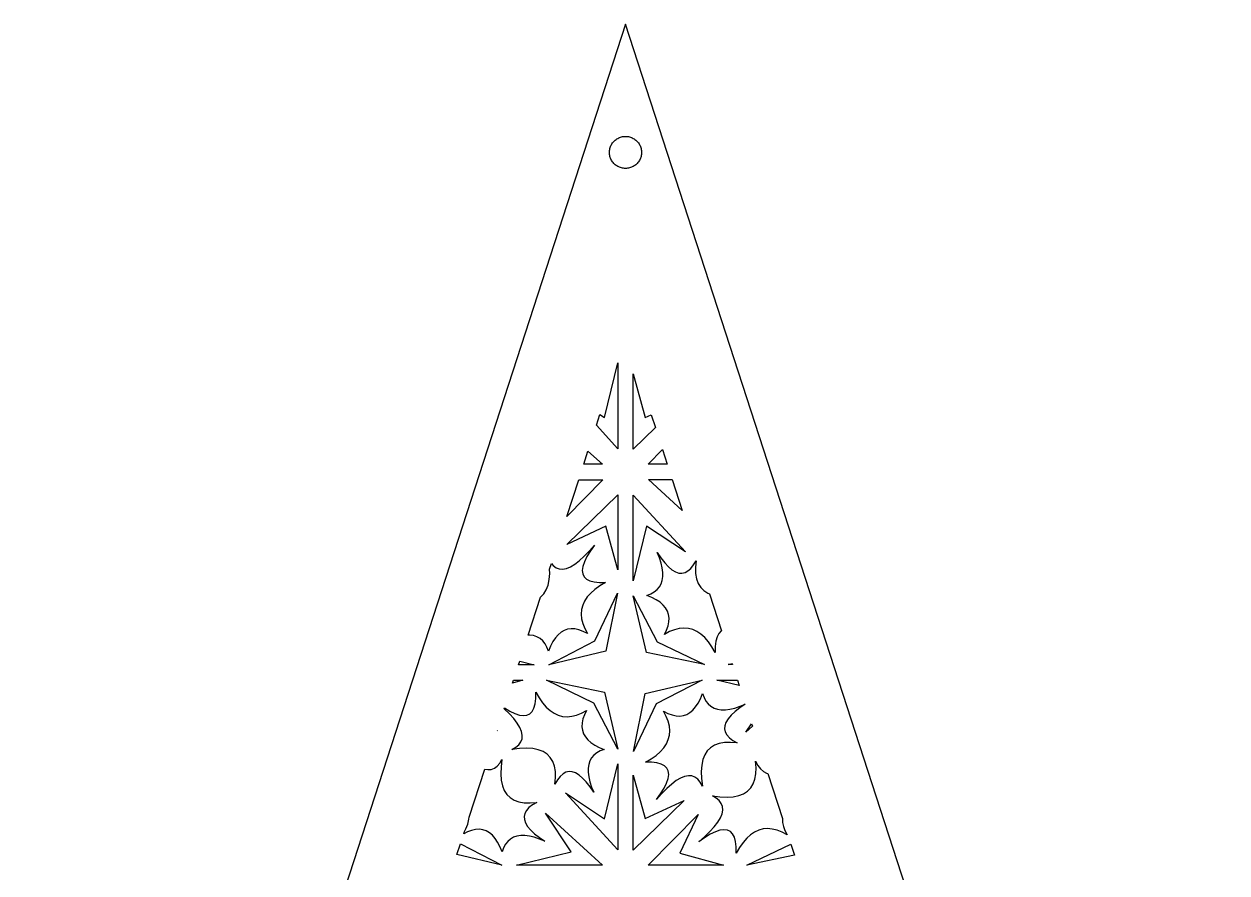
# Model space of a CAD drawing. Header units: metres. Extents: x -75 to 75, y 0 to 231.
# Drawn here: x -75 to 75, y 125 to 230.8 of the extents above; entities that cross this region are included whole.
import ezdxf

# ---------------------------------------------------------------- set-up
doc = ezdxf.new("R2010")
doc.units = ezdxf.units.M

msp = doc.modelspace()

# ---------------------------------------------------------------- linework, layer by layer
for p, q in [((0, 230.826), (-75, 0)), ((75, 0), (0, 230.826)), ((-1.68864, 215.898), (-1.61803, 216.002)), ((-1.61803, 216.002), (-1.54102, 216.101)), ((-1.54102, 216.101), (-1.45793, 216.195)), ((-1.45793, 216.195), (-1.36908, 216.284)), ((-1.36908, 216.284), (-1.27484, 216.367)), ((-1.27484, 216.367), (-1.17557, 216.444)), ((-1.17557, 216.444), (-1.07164, 216.515)), ((-1.07164, 216.515), (-0.9635, 216.579)), ((-0.9635, 216.579), (-0.85155, 216.636)), ((-0.85155, 216.636), (-0.73624, 216.686)), ((-0.73624, 216.686), (-0.61803, 216.728)), ((-0.61803, 216.728), (-0.49738, 216.763)), ((-0.49738, 216.763), (-0.37476, 216.791)), ((-0.37476, 216.791), (-0.25066, 216.81)), ((-0.25066, 216.81), (-0.12558, 216.822)), ((-0.12558, 216.822), (0, 216.826)), ((0, 216.826), (0.12558, 216.822)), ((0.12558, 216.822), (0.25066, 216.81)), ((0.25066, 216.81), (0.37476, 216.791)), ((0.37476, 216.791), (0.49738, 216.763)), ((0.49738, 216.763), (0.61803, 216.728)), ((0.61803, 216.728), (0.73624, 216.686)), ((0.73624, 216.686), (0.85155, 216.636)), ((0.85155, 216.636), (0.9635, 216.579)), ((0.9635, 216.579), (1.07164, 216.515)), ((1.07164, 216.515), (1.17557, 216.444)), ((1.17557, 216.444), (1.27484, 216.367)), ((1.27484, 216.367), (1.36908, 216.284)), ((1.36908, 216.284), (1.45793, 216.195)), ((1.45793, 216.195), (1.54102, 216.101)), ((1.54102, 216.101), (1.61803, 216.002)), ((1.61803, 216.002), (1.68864, 215.898)), ((-2, 214.826), (-1.99605, 214.952)), ((-1.99605, 214.701), (-2, 214.826)), ((-1.99605, 214.952), (-1.98422, 215.077)), ((-1.98422, 214.576), (-1.99605, 214.701)), ((-1.98422, 215.077), (-1.96457, 215.201)), ((-1.96457, 214.451), (-1.98422, 214.576)), ((-1.96457, 215.201), (-1.93716, 215.324)), ((-1.93716, 215.324), (-1.9021, 215.444)), ((-1.9021, 215.444), (-1.85954, 215.562)), ((-1.85954, 215.562), (-1.80965, 215.678)), ((-1.80965, 215.678), (-1.75261, 215.79)), ((-1.75261, 215.79), (-1.68864, 215.898)), ((1.68864, 215.898), (1.75261, 215.79)), ((1.75261, 215.79), (1.80965, 215.678)), ((1.80965, 215.678), (1.85954, 215.562)), ((1.85954, 215.562), (1.9021, 215.444)), ((1.9021, 215.444), (1.93716, 215.324)), ((1.93716, 215.324), (1.96457, 215.201)), ((1.96457, 215.201), (1.98422, 215.077)), ((1.98422, 214.576), (1.96457, 214.451)), ((1.98422, 215.077), (1.99605, 214.952)), ((1.99605, 214.701), (1.98422, 214.576)), ((1.99605, 214.952), (2, 214.826)), ((2, 214.826), (1.99605, 214.701)), ((-1.93716, 214.329), (-1.96457, 214.451)), ((-1.9021, 214.208), (-1.93716, 214.329)), ((-1.85954, 214.09), (-1.9021, 214.208)), ((-1.80965, 213.975), (-1.85954, 214.09)), ((-1.75261, 213.863), (-1.80965, 213.975)), ((-1.68864, 213.755), (-1.75261, 213.863)), ((-1.61803, 213.651), (-1.68864, 213.755)), ((-1.54102, 213.551), (-1.61803, 213.651)), ((-1.45793, 213.457), (-1.54102, 213.551)), ((-1.36908, 213.368), (-1.45793, 213.457)), ((-1.27484, 213.285), (-1.36908, 213.368)), ((-1.17557, 213.208), (-1.27484, 213.285)), ((-1.07164, 213.138), (-1.17557, 213.208)), ((-0.9635, 213.074), (-1.07164, 213.138)), ((-0.85155, 213.017), (-0.9635, 213.074)), ((-0.73624, 212.967), (-0.85155, 213.017)), ((0.85155, 213.017), (0.73624, 212.967)), ((0.9635, 213.074), (0.85155, 213.017)), ((1.07164, 213.138), (0.9635, 213.074)), ((1.17557, 213.208), (1.07164, 213.138)), ((1.27484, 213.285), (1.17557, 213.208)), ((1.36908, 213.368), (1.27484, 213.285)), ((1.45793, 213.457), (1.36908, 213.368)), ((1.54102, 213.551), (1.45793, 213.457)), ((1.61803, 213.651), (1.54102, 213.551)), ((1.68864, 213.755), (1.61803, 213.651)), ((1.75261, 213.863), (1.68864, 213.755)), ((1.80965, 213.975), (1.75261, 213.863)), ((1.85954, 214.09), (1.80965, 213.975)), ((1.9021, 214.208), (1.85954, 214.09)), ((1.93716, 214.329), (1.9021, 214.208)), ((1.96457, 214.451), (1.93716, 214.329)), ((-0.61803, 212.924), (-0.73624, 212.967)), ((-0.49738, 212.889), (-0.61803, 212.924)), ((-0.37476, 212.862), (-0.49738, 212.889)), ((-0.25066, 212.842), (-0.37476, 212.862)), ((-0.12558, 212.83), (-0.25066, 212.842)), ((0, 212.826), (-0.12558, 212.83)), ((0.12558, 212.83), (0, 212.826)), ((0.25066, 212.842), (0.12558, 212.83)), ((0.37476, 212.862), (0.25066, 212.842)), ((0.49738, 212.889), (0.37476, 212.862)), ((0.61803, 212.924), (0.49738, 212.889)), ((0.73624, 212.967), (0.61803, 212.924)), ((-2.63138, 181.759), (-0.95215, 188.605)), ((-0.95215, 188.605), (-0.95215, 177.886)), ((0.97427, 187.203), (2.45819, 181.782)), ((0.97427, 177.843), (0.97427, 187.203)), ((-3.63454, 180.808), (-3.20184, 182.139)), ((-3.20184, 182.139), (-2.63138, 181.759)), ((2.45819, 181.782), (3.20476, 182.13)), ((3.20476, 182.13), (3.72287, 180.536)), ((-0.95215, 177.886), (-3.63454, 180.808)), ((3.72287, 180.536), (0.97427, 177.843)), ((-5.21214, 175.952), (-4.67766, 177.597)), ((-4.67766, 177.597), (-2.8862, 175.952)), ((2.84271, 175.974), (4.61665, 177.785)), ((4.61665, 177.785), (5.20494, 175.974)), ((-2.8862, 175.952), (-5.21214, 175.952)), ((5.20494, 175.974), (2.84271, 175.974)), ((-2.84271, 174.026), (-7.32434, 169.451)), ((-7.32434, 169.451), (-5.83807, 174.026)), ((-5.83807, 174.026), (-2.84271, 174.026)), ((2.8862, 174.048), (5.83089, 174.048)), ((7.08298, 170.194), (2.8862, 174.048)), ((5.83089, 174.048), (7.08298, 170.194)), ((-7.30286, 165.957), (-0.97427, 172.157)), ((-0.97427, 172.157), (-0.97427, 162.797)), ((0.95215, 172.114), (7.4707, 165.015)), ((0.95215, 161.395), (0.95215, 172.114)), ((-2.45819, 168.218), (-7.30286, 165.957)), ((-0.97427, 162.797), (-2.45819, 168.218)), ((2.63138, 168.241), (0.95215, 161.395)), ((7.4707, 165.015), (2.63138, 168.241)), ((-5.15366, 164.481), (-4.50592, 165.15)), ((-4.38385, 165.156), (-4.81873, 164.44)), ((-4.50592, 165.15), (-3.8826, 165.865)), ((-3.8826, 165.865), (-4.38385, 165.156)), ((-9.4642, 162.866), (-9.2327, 163.578)), ((-9.2327, 163.578), (-9.01108, 163.313)), ((-6.3385, 163.49), (-5.76401, 163.927)), ((-5.76401, 163.927), (-5.15366, 164.481)), ((-5.13077, 163.796), (-5.3215, 163.223)), ((-4.81873, 164.44), (-5.13077, 163.796)), ((4.22516, 164.287), (3.95432, 164.947)), ((3.95432, 164.947), (4.41818, 164.264)), ((4.44183, 163.631), (4.22516, 164.287)), ((4.41818, 164.264), (4.89273, 163.657)), ((4.58679, 163.021), (4.44183, 163.631)), ((4.89273, 163.657), (5.35202, 163.167)), ((8.48236, 163.398), (8.79211, 163.927)), ((8.79211, 163.927), (8.72345, 163.107)), ((-9.50241, 161.562), (-9.44595, 162.342)), ((-9.44595, 162.342), (-9.4642, 162.866)), ((-9.01108, 163.313), (-8.65784, 163.051)), ((-8.65784, 163.051), (-8.26721, 162.906)), ((-8.26721, 162.906), (-7.84073, 162.877)), ((-7.84073, 162.877), (-7.3761, 162.965)), ((-7.3761, 162.965), (-6.87637, 163.17)), ((-6.87637, 163.17), (-6.3385, 163.49)), ((-5.3215, 163.223), (-5.39169, 162.719)), ((-5.39169, 162.719), (-5.33752, 162.287)), ((-5.33752, 162.287), (-5.16281, 161.926)), ((4.65927, 162.456), (4.58679, 163.021)), ((4.65851, 161.938), (4.65927, 162.456)), ((5.35202, 163.167), (5.79681, 162.791)), ((5.79681, 162.791), (6.22635, 162.531)), ((6.22635, 162.531), (6.64139, 162.387)), ((6.64139, 162.387), (7.04041, 162.357)), ((7.04041, 162.357), (7.42416, 162.444)), ((7.42416, 162.444), (7.79343, 162.647)), ((7.79343, 162.647), (8.1459, 162.965)), ((8.1459, 162.965), (8.48236, 163.398)), ((8.72345, 163.107), (8.74634, 162.35)), ((8.74634, 162.35), (8.86459, 161.68)), ((-9.87778, 160.284), (-9.64661, 160.876)), ((-9.64661, 160.876), (-9.50241, 161.562)), ((-5.16281, 161.926), (-4.86603, 161.638)), ((-4.86603, 161.638), (-4.44641, 161.42)), ((-4.44641, 161.42), (-3.90701, 161.275)), ((-3.90701, 161.275), (-3.24478, 161.199)), ((-3.18375, 160.785), (-3.80707, 160.343)), ((-3.24478, 161.199), (-2.48032, 161.196)), ((-2.48032, 161.196), (-3.18375, 160.785)), ((3.936, 160.323), (4.2244, 160.658)), ((4.2244, 160.658), (4.44183, 161.038)), ((4.44183, 161.038), (4.58603, 161.465)), ((4.58603, 161.465), (4.65851, 161.938)), ((8.86459, 161.68), (9.07669, 161.098)), ((9.07669, 161.098), (9.38416, 160.604)), ((9.38416, 160.604), (9.78699, 160.197)), ((-12.1308, 154.659), (-10.5913, 159.397)), ((-10.5913, 159.397), (-10.1974, 159.787)), ((-10.1974, 159.787), (-9.87778, 160.284)), ((-4.76532, 159.402), (-5.10025, 158.9)), ((-4.33426, 159.883), (-4.76532, 159.402)), ((-3.80707, 160.343), (-4.33426, 159.883)), ((-3.82004, 153.928), (-0.98114, 159.866)), ((-0.98114, 159.866), (-2.46506, 152.638)), ((2.63824, 152.465), (0.96054, 159.563)), ((0.96054, 159.563), (3.92838, 153.82)), ((2.64816, 159.601), (3.14102, 159.792)), ((3.27606, 159.343), (2.64816, 159.601)), ((3.14102, 159.792), (3.57361, 160.034)), ((3.83453, 159.055), (3.27606, 159.343)), ((3.57361, 160.034), (3.936, 160.323)), ((4.30832, 158.74), (3.83453, 159.055)), ((9.78699, 160.197), (10.2837, 159.878)), ((10.2837, 159.878), (10.457, 159.81)), ((10.457, 159.81), (11.9615, 155.18)), ((-5.47867, 157.839), (-5.52368, 157.278)), ((-5.33752, 158.379), (-5.47867, 157.839)), ((-5.10025, 158.9), (-5.33752, 158.379)), ((4.70047, 158.4), (4.30832, 158.74)), ((5.0087, 158.033), (4.70047, 158.4)), ((5.23529, 157.639), (5.0087, 158.033)), ((5.3772, 157.22), (5.23529, 157.639)), ((-5.52368, 157.278), (-5.4718, 156.698)), ((-5.4718, 156.698), (-5.32303, 156.098)), ((-5.32303, 156.098), (-5.07889, 155.479)), ((5.30701, 155.804), (5.41458, 156.302)), ((5.43747, 156.773), (5.3772, 157.22)), ((5.41458, 156.302), (5.43747, 156.773)), ((-11.9377, 154.659), (-12.1308, 154.659)), ((-11.4655, 154.586), (-11.9377, 154.659)), ((-11.0382, 154.442), (-11.4655, 154.586)), ((-8.39996, 154.7), (-8.74023, 154.308)), ((-8.03299, 155.009), (-8.39996, 154.7)), ((-7.63931, 155.235), (-8.03299, 155.009)), ((-7.22046, 155.377), (-7.63931, 155.235)), ((-6.77338, 155.437), (-7.22046, 155.377)), ((-6.30188, 155.415), (-6.77338, 155.437)), ((-5.80444, 155.307), (-6.30188, 155.415)), ((-5.27954, 155.118), (-5.80444, 155.307)), ((-4.74472, 154.852), (-5.27954, 155.118)), ((-5.07889, 155.479), (-4.74472, 154.852)), ((4.85229, 154.745), (5.1178, 155.28)), ((5.47867, 155.079), (4.85229, 154.745)), ((5.1178, 155.28), (5.30701, 155.804)), ((6.09818, 155.323), (5.47867, 155.079)), ((6.69785, 155.472), (6.09818, 155.323)), ((7.27844, 155.524), (6.69785, 155.472)), ((7.8392, 155.479), (7.27844, 155.524)), ((8.37936, 155.338), (7.8392, 155.479)), ((8.90045, 155.1), (8.37936, 155.338)), ((9.4017, 154.765), (8.90045, 155.1)), ((9.88312, 154.334), (9.4017, 154.765)), ((11.6379, 154.866), (11.4197, 154.446)), ((11.9263, 155.163), (11.6379, 154.866)), ((11.9615, 155.18), (11.9263, 155.163)), ((-10.6575, 154.224), (-11.0382, 154.442)), ((-10.3226, 153.936), (-10.6575, 154.224)), ((-10.0342, 153.574), (-10.3226, 153.936)), ((-9.79233, 153.141), (-10.0342, 153.574)), ((-9.60083, 152.648), (-9.79233, 153.141)), ((-9.34296, 153.276), (-9.60083, 152.648)), ((-9.56268, 150.961), (-3.82004, 153.928)), ((-9.05457, 153.835), (-9.34296, 153.276)), ((-8.74023, 154.308), (-9.05457, 153.835)), ((3.92838, 153.82), (9.86557, 150.981)), ((10.3432, 153.807), (9.88312, 154.334)), ((10.7849, 153.184), (10.3432, 153.807)), ((11.1961, 152.48), (10.7849, 153.184)), ((11.1992, 153.245), (11.1961, 152.48)), ((11.2747, 153.907), (11.1992, 153.245)), ((11.4197, 154.446), (11.2747, 153.907)), ((-2.46506, 152.638), (-9.56268, 150.961)), ((9.86557, 150.981), (2.63824, 152.465)), ((-13.3351, 150.952), (-13.1919, 151.393)), ((-11.3953, 150.952), (-13.3351, 150.952)), ((-13.1919, 151.393), (-11.3953, 150.952)), ((12.7968, 150.974), (13.2846, 151.108)), ((13.3279, 150.974), (12.7968, 150.974)), ((13.2846, 151.108), (13.3279, 150.974)), ((-12.7968, 149.026), (-14.0747, 148.676)), ((-14.0747, 148.676), (-13.9611, 149.026)), ((-13.9611, 149.026), (-12.7968, 149.026)), ((-3.92838, 146.18), (-9.86557, 149.019)), ((-9.86557, 149.019), (-2.63824, 147.535)), ((2.46506, 147.362), (9.56268, 149.039)), ((9.56268, 149.039), (3.82004, 146.072)), ((11.3953, 149.048), (13.9539, 149.048)), ((14.1754, 148.366), (11.3953, 149.048)), ((13.9539, 149.048), (14.1754, 148.366)), ((-11.1992, 146.755), (-11.1961, 147.52)), ((-11.1961, 147.52), (-10.7849, 146.816)), ((-2.63824, 147.535), (-0.96054, 140.437)), ((0.98114, 140.134), (2.46506, 147.362)), ((9.34296, 146.724), (9.60083, 147.352)), ((9.60083, 147.352), (9.79233, 146.859)), ((-15.1186, 145.463), (-15.0832, 145.572)), ((-15.0832, 145.572), (-14.4402, 145.181)), ((-11.6379, 145.134), (-11.4197, 145.554)), ((-11.4197, 145.554), (-11.2747, 146.093)), ((-11.2747, 146.093), (-11.1992, 146.755)), ((-10.7849, 146.816), (-10.3432, 146.193)), ((-10.3432, 146.193), (-9.88312, 145.666)), ((-9.88312, 145.666), (-9.4017, 145.235)), ((-0.96054, 140.437), (-3.92838, 146.18)), ((3.82004, 146.072), (0.98114, 140.134)), ((8.39996, 145.3), (8.74023, 145.692)), ((8.74023, 145.692), (9.05457, 146.165)), ((9.05457, 146.165), (9.34296, 146.724)), ((9.79233, 146.859), (10.0342, 146.426)), ((10.0342, 146.426), (10.3226, 146.064)), ((10.3226, 146.064), (10.6575, 145.776)), ((10.6575, 145.776), (11.0382, 145.558)), ((11.0382, 145.558), (11.4655, 145.414)), ((13.0211, 145.413), (13.6307, 145.558)), ((13.6307, 145.558), (14.2868, 145.775)), ((14.2639, 145.582), (13.6574, 145.107)), ((14.9325, 146.036), (14.2639, 145.582)), ((14.2868, 145.775), (14.9314, 146.039)), ((14.9314, 146.039), (14.9325, 146.036)), ((-14.4806, 144.846), (-15.1186, 145.463)), ((-13.9275, 144.236), (-14.4806, 144.846)), ((-14.4402, 145.181), (-13.7962, 144.869)), ((-13.4903, 143.661), (-13.9275, 144.236)), ((-13.7962, 144.869), (-13.2225, 144.678)), ((-13.2225, 144.678), (-12.719, 144.608)), ((-12.719, 144.608), (-12.2871, 144.662)), ((-12.2871, 144.662), (-11.9263, 144.837)), ((-11.9263, 144.837), (-11.6379, 145.134)), ((-9.4017, 145.235), (-8.90045, 144.9)), ((-8.90045, 144.9), (-8.37936, 144.662)), ((-8.37936, 144.662), (-7.8392, 144.521)), ((-7.8392, 144.521), (-7.27844, 144.476)), ((-7.27844, 144.476), (-6.69785, 144.528)), ((-6.69785, 144.528), (-6.09818, 144.677)), ((-6.09818, 144.677), (-5.47867, 144.921)), ((-5.47867, 144.921), (-4.85229, 145.255)), ((-5.30701, 144.196), (-5.41458, 143.698)), ((-5.1178, 144.72), (-5.30701, 144.196)), ((-4.85229, 145.255), (-5.1178, 144.72)), ((5.07889, 144.521), (4.74472, 145.148)), ((4.74472, 145.148), (5.27954, 144.882)), ((5.32303, 143.902), (5.07889, 144.521)), ((5.27954, 144.882), (5.80444, 144.693)), ((5.80444, 144.693), (6.30188, 144.585)), ((6.30188, 144.585), (6.77338, 144.563)), ((6.77338, 144.563), (7.22046, 144.623)), ((7.22046, 144.623), (7.63931, 144.765)), ((7.63931, 144.765), (8.03299, 144.991)), ((8.03299, 144.991), (8.39996, 145.3)), ((11.4655, 145.414), (11.9377, 145.341)), ((11.9377, 145.341), (12.4557, 145.341)), ((12.4557, 145.341), (13.0211, 145.413)), ((12.7914, 144.203), (12.5313, 143.774)), ((13.1668, 144.648), (12.7914, 144.203)), ((13.6574, 145.107), (13.1668, 144.648)), ((-16.0023, 142.743), (-15.9925, 142.774)), ((-15.9569, 142.697), (-16.0023, 142.743)), ((-15.9925, 142.774), (-15.9569, 142.697)), ((-13.1699, 143.124), (-13.4903, 143.661)), ((-12.9654, 142.624), (-13.1699, 143.124)), ((-12.8769, 142.159), (-12.9654, 142.624)), ((-5.41458, 143.698), (-5.43747, 143.227)), ((-5.43747, 143.227), (-5.3772, 142.78)), ((-5.3772, 142.78), (-5.23529, 142.361)), ((5.4718, 143.302), (5.32303, 143.902)), ((5.52368, 142.722), (5.4718, 143.302)), ((5.47867, 142.161), (5.52368, 142.722)), ((12.3871, 143.359), (12.3573, 142.96)), ((12.3573, 142.96), (12.4443, 142.576)), ((12.5313, 143.774), (12.3871, 143.359)), ((12.4443, 142.576), (12.6472, 142.207)), ((15.0146, 142.529), (15.7255, 143.595)), ((15.8289, 143.277), (15.0146, 142.529)), ((15.7255, 143.595), (15.8289, 143.277)), ((-13.3125, 140.989), (-13.0508, 141.342)), ((-13.0508, 141.342), (-12.9059, 141.733)), ((-12.9059, 141.733), (-12.8769, 142.159)), ((-5.23529, 142.361), (-5.0087, 141.967)), ((-5.0087, 141.967), (-4.70047, 141.6)), ((-4.70047, 141.6), (-4.30832, 141.26)), ((-4.30832, 141.26), (-3.83453, 140.945)), ((4.76532, 140.598), (5.10025, 141.1)), ((5.10025, 141.1), (5.33752, 141.621)), ((5.33752, 141.621), (5.47867, 142.161)), ((11.6798, 141.135), (11.0985, 140.923)), ((12.3505, 141.254), (11.6798, 141.135)), ((13.1065, 141.277), (12.3505, 141.254)), ((12.6472, 142.207), (12.9654, 141.854)), ((12.9654, 141.854), (13.398, 141.518)), ((13.9267, 141.208), (13.1065, 141.277)), ((13.398, 141.518), (13.9267, 141.208)), ((-14.1617, 140.408), (-13.6902, 140.674)), ((-13.2179, 140.524), (-14.1617, 140.408)), ((-13.6902, 140.674), (-13.3125, 140.989)), ((-12.3421, 140.554), (-13.2179, 140.524)), ((-11.5616, 140.498), (-12.3421, 140.554)), ((-10.8757, 140.353), (-11.5616, 140.498)), ((-10.2837, 140.122), (-10.8757, 140.353)), ((-9.78699, 139.803), (-10.2837, 140.122)), ((-9.38416, 139.396), (-9.78699, 139.803)), ((-3.936, 139.677), (-4.2244, 139.342)), ((-3.57361, 139.966), (-3.936, 139.677)), ((-3.83453, 140.945), (-3.27606, 140.657)), ((-3.14102, 140.208), (-3.57361, 139.966)), ((-3.27606, 140.657), (-2.64816, 140.399)), ((-2.64816, 140.399), (-3.14102, 140.208)), ((3.18375, 139.215), (3.80707, 139.657)), ((3.80707, 139.657), (4.33426, 140.117)), ((4.33426, 140.117), (4.76532, 140.598)), ((9.87778, 139.716), (9.64661, 139.124)), ((10.1974, 140.213), (9.87778, 139.716)), ((10.6041, 140.616), (10.1974, 140.213)), ((11.0985, 140.923), (10.6041, 140.616)), ((-16.7328, 137.906), (-16.3422, 138.051)), ((-16.3422, 138.051), (-15.9889, 138.313)), ((-15.9889, 138.313), (-15.6738, 138.69)), ((-15.6738, 138.69), (-15.4076, 139.161)), ((-15.5235, 138.219), (-15.554, 137.343)), ((-15.4076, 139.161), (-15.5235, 138.219)), ((-9.07669, 138.902), (-9.38416, 139.396)), ((-8.86459, 138.32), (-9.07669, 138.902)), ((-8.74634, 137.65), (-8.86459, 138.32)), ((-4.65851, 138.062), (-4.65927, 137.544)), ((-4.58603, 138.535), (-4.65851, 138.062)), ((-4.44183, 138.962), (-4.58603, 138.535)), ((-4.2244, 139.342), (-4.44183, 138.962)), ((-2.63138, 131.759), (-0.95215, 138.605)), ((-0.95215, 138.605), (-0.95215, 127.886)), ((2.48032, 138.804), (3.18375, 139.215)), ((3.24478, 138.801), (2.48032, 138.804)), ((3.90701, 138.725), (3.24478, 138.801)), ((4.44641, 138.58), (3.90701, 138.725)), ((4.86603, 138.362), (4.44641, 138.58)), ((5.16281, 138.074), (4.86603, 138.362)), ((5.33752, 137.713), (5.16281, 138.074)), ((9.50241, 138.438), (9.44595, 137.658)), ((9.64661, 139.124), (9.50241, 138.438)), ((16.2766, 138.106), (16.2079, 138.926)), ((16.2079, 138.926), (16.5169, 138.399)), ((16.2529, 137.35), (16.2766, 138.106)), ((16.5169, 138.399), (16.8541, 137.965)), ((-19.5043, 131.965), (-17.5588, 137.953)), ((-17.5588, 137.953), (-17.1593, 137.877)), ((-17.1593, 137.877), (-16.7328, 137.906)), ((-15.554, 137.343), (-15.4984, 136.562)), ((-15.4984, 136.562), (-15.3534, 135.876)), ((-8.79211, 136.073), (-8.72345, 136.893)), ((-8.48236, 136.602), (-8.79211, 136.073)), ((-8.72345, 136.893), (-8.74634, 137.65)), ((-8.1459, 137.035), (-8.48236, 136.602)), ((-7.79343, 137.353), (-8.1459, 137.035)), ((-7.42416, 137.556), (-7.79343, 137.353)), ((-7.04041, 137.643), (-7.42416, 137.556)), ((-6.64139, 137.613), (-7.04041, 137.643)), ((-6.22635, 137.469), (-6.64139, 137.613)), ((-5.79681, 137.209), (-6.22635, 137.469)), ((-5.35202, 136.833), (-5.79681, 137.209)), ((-4.89273, 136.343), (-5.35202, 136.833)), ((-4.65927, 137.544), (-4.58679, 136.979)), ((-4.58679, 136.979), (-4.44183, 136.369)), ((0.97427, 137.203), (2.45819, 131.782)), ((0.97427, 127.843), (0.97427, 137.203)), ((5.13077, 136.204), (5.3215, 136.777)), ((5.3215, 136.777), (5.39169, 137.281)), ((5.39169, 137.281), (5.33752, 137.713)), ((6.3385, 136.51), (5.76401, 136.073)), ((6.87637, 136.83), (6.3385, 136.51)), ((7.3761, 137.035), (6.87637, 136.83)), ((7.84073, 137.123), (7.3761, 137.035)), ((8.26721, 137.094), (7.84073, 137.123)), ((8.65784, 136.949), (8.26721, 137.094)), ((9.01108, 136.687), (8.65784, 136.949)), ((9.32617, 136.31), (9.01108, 136.687)), ((9.44595, 137.658), (9.47647, 136.782)), ((9.47647, 136.782), (9.59244, 135.838)), ((15.9233, 136.098), (16.1354, 136.68)), ((16.1354, 136.68), (16.2529, 137.35)), ((16.8541, 137.965), (17.2066, 137.647)), ((17.2066, 137.647), (17.5758, 137.444)), ((17.5758, 137.444), (17.7359, 137.408)), ((17.7359, 137.408), (19.5638, 131.782)), ((-15.3534, 135.876), (-15.1222, 135.284)), ((-15.1222, 135.284), (-14.8026, 134.787)), ((-4.41818, 135.736), (-4.89273, 136.343)), ((-4.44183, 136.369), (-4.22516, 135.713)), ((-3.95432, 135.053), (-4.41818, 135.736)), ((-4.22516, 135.713), (-3.95432, 135.053)), ((4.38385, 134.844), (4.81873, 135.56)), ((5.15366, 135.519), (4.50592, 134.85)), ((4.81873, 135.56), (5.13077, 136.204)), ((5.76401, 136.073), (5.15366, 135.519)), ((9.59244, 135.838), (9.32617, 136.31)), ((14.7163, 134.878), (15.213, 135.197)), ((15.213, 135.197), (15.6158, 135.604)), ((15.6158, 135.604), (15.9233, 136.098)), ((-14.8026, 134.787), (-14.3959, 134.384)), ((-14.3959, 134.384), (-13.9015, 134.077)), ((-13.9015, 134.077), (-13.3202, 133.865)), ((-13.3202, 133.865), (-12.6503, 133.747)), ((-12.6503, 133.747), (-11.8942, 133.723)), ((-11.8942, 133.723), (-11.0741, 133.792)), ((-11.0741, 133.792), (-11.6013, 133.483)), ((-7.4707, 134.985), (-2.63138, 131.759)), ((-0.95215, 127.886), (-7.4707, 134.985)), ((7.30286, 134.043), (0.97427, 127.843)), ((2.45819, 131.782), (7.30286, 134.043)), ((4.50592, 134.85), (3.8826, 134.135)), ((3.8826, 134.135), (4.38385, 134.844)), ((11.3098, 134.326), (10.8391, 134.592)), ((10.8391, 134.592), (11.7813, 134.476)), ((11.6875, 134.011), (11.3098, 134.326)), ((11.9492, 133.658), (11.6875, 134.011)), ((11.7813, 134.476), (12.6572, 134.446)), ((12.0941, 133.267), (11.9492, 133.658)), ((12.6572, 134.446), (13.4377, 134.502)), ((13.4377, 134.502), (14.1235, 134.647)), ((14.1235, 134.647), (14.7163, 134.878)), ((-12.5557, 132.424), (-12.6427, 132.04)), ((-12.6427, 132.04), (-12.6129, 131.641)), ((-12.3528, 132.793), (-12.5557, 132.424)), ((-12.0346, 133.146), (-12.3528, 132.793)), ((-11.6013, 133.483), (-12.0346, 133.146)), ((-6.75888, 127.631), (-9.98535, 132.471)), ((-9.98535, 132.471), (-2.8862, 125.952)), ((2.84271, 125.974), (9.04312, 132.303)), ((9.04312, 132.303), (6.78177, 127.458)), ((11.8301, 131.876), (12.0346, 132.376)), ((12.0346, 132.376), (12.1231, 132.841)), ((12.1231, 132.841), (12.0941, 133.267)), ((-19.9211, 130.478), (-19.677, 131.098)), ((-19.677, 131.098), (-19.5282, 131.698)), ((-19.5282, 131.698), (-19.5043, 131.965)), ((-12.6129, 131.641), (-12.4687, 131.226)), ((-12.4687, 131.226), (-12.2086, 130.797)), ((-12.2086, 130.797), (-11.834, 130.353)), ((10.5186, 130.153), (11.0725, 130.764)), ((11.0725, 130.764), (11.5089, 131.338)), ((11.5089, 131.338), (11.8301, 131.876)), ((17.7216, 130.524), (17.1608, 130.479)), ((18.3022, 130.472), (17.7216, 130.524)), ((19.5638, 131.782), (19.5625, 131.773)), ((19.5625, 131.773), (19.5854, 131.302)), ((19.5854, 131.302), (19.693, 130.805)), ((19.693, 130.805), (19.8822, 130.28)), ((-20.1785, 129.89), (-20.0909, 130.16)), ((-19.7197, 130.118), (-20.1785, 129.89)), ((-20.0909, 130.16), (-19.9211, 130.478)), ((-19.1948, 130.307), (-19.7197, 130.118)), ((-18.6981, 130.415), (-19.1948, 130.307)), ((-18.2266, 130.437), (-18.6981, 130.415)), ((-17.7795, 130.377), (-18.2266, 130.437)), ((-17.3607, 130.235), (-17.7795, 130.377)), ((-16.967, 130.009), (-17.3607, 130.235)), ((-16.6, 129.7), (-16.967, 130.009)), ((-16.2598, 129.308), (-16.6, 129.7)), ((-15.9447, 128.834), (-16.2598, 129.308)), ((-14.3425, 129.224), (-14.6774, 128.936)), ((-13.9618, 129.442), (-14.3425, 129.224)), ((-13.5338, 129.587), (-13.9618, 129.442)), ((-13.0615, 129.659), (-13.5338, 129.587)), ((-12.5435, 129.659), (-13.0615, 129.659)), ((-11.9781, 129.586), (-12.5435, 129.659)), ((-11.3686, 129.442), (-11.9781, 129.586)), ((-11.834, 130.353), (-11.3434, 129.893)), ((-10.7132, 129.225), (-11.3686, 129.442)), ((-11.3434, 129.893), (-10.7361, 129.418)), ((-10.7361, 129.418), (-10.0533, 128.954)), ((-10.0533, 128.954), (-10.7132, 129.225)), ((9.13696, 128.884), (9.84879, 129.505)), ((9.84497, 129.385), (9.13696, 128.884)), ((10.5598, 129.819), (9.84497, 129.385)), ((9.84879, 129.505), (10.5186, 130.153)), ((11.2045, 130.131), (10.5598, 129.819)), ((11.7783, 130.322), (11.2045, 130.131)), ((12.281, 130.392), (11.7783, 130.322)), ((12.7129, 130.338), (12.281, 130.392)), ((13.0737, 130.163), (12.7129, 130.338)), ((13.3621, 129.866), (13.0737, 130.163)), ((13.5803, 129.446), (13.3621, 129.866)), ((13.726, 128.906), (13.5803, 129.446)), ((15.1176, 129.335), (14.6568, 128.807)), ((15.5983, 129.765), (15.1176, 129.335)), ((16.0995, 130.1), (15.5983, 129.765)), ((16.6206, 130.338), (16.0995, 130.1)), ((17.1608, 130.479), (16.6206, 130.338)), ((18.9018, 130.323), (18.3022, 130.472)), ((19.5221, 130.079), (18.9018, 130.323)), ((20.1477, 129.745), (19.5221, 130.079)), ((19.8822, 130.28), (20.1477, 129.745)), ((-21.0262, 127.282), (-20.5901, 128.624)), ((-20.5901, 128.624), (-15.4373, 125.961)), ((-15.657, 128.275), (-15.9447, 128.834)), ((-15.3992, 127.648), (-15.657, 128.275)), ((-15.2077, 128.142), (-15.3992, 127.648)), ((-14.9651, 128.574), (-15.2077, 128.142)), ((-14.6774, 128.936), (-14.9651, 128.574)), ((-13.6047, 125.952), (-6.75888, 127.631)), ((13.8008, 128.244), (13.726, 128.906)), ((13.8039, 127.48), (13.8008, 128.244)), ((14.2159, 128.185), (13.8039, 127.48)), ((14.6568, 128.807), (14.2159, 128.185)), ((15.1344, 125.981), (20.5996, 128.594)), ((20.5996, 128.594), (21.0538, 127.197)), ((-15.4373, 125.961), (-21.0262, 127.282)), ((6.78177, 127.458), (12.2032, 125.974)), ((21.0538, 127.197), (15.1344, 125.981)), ((-2.8862, 125.952), (-13.6047, 125.952)), ((12.2032, 125.974), (2.84271, 125.974))]:
    msp.add_line(p, q)

doc.saveas('drawing.dxf')
